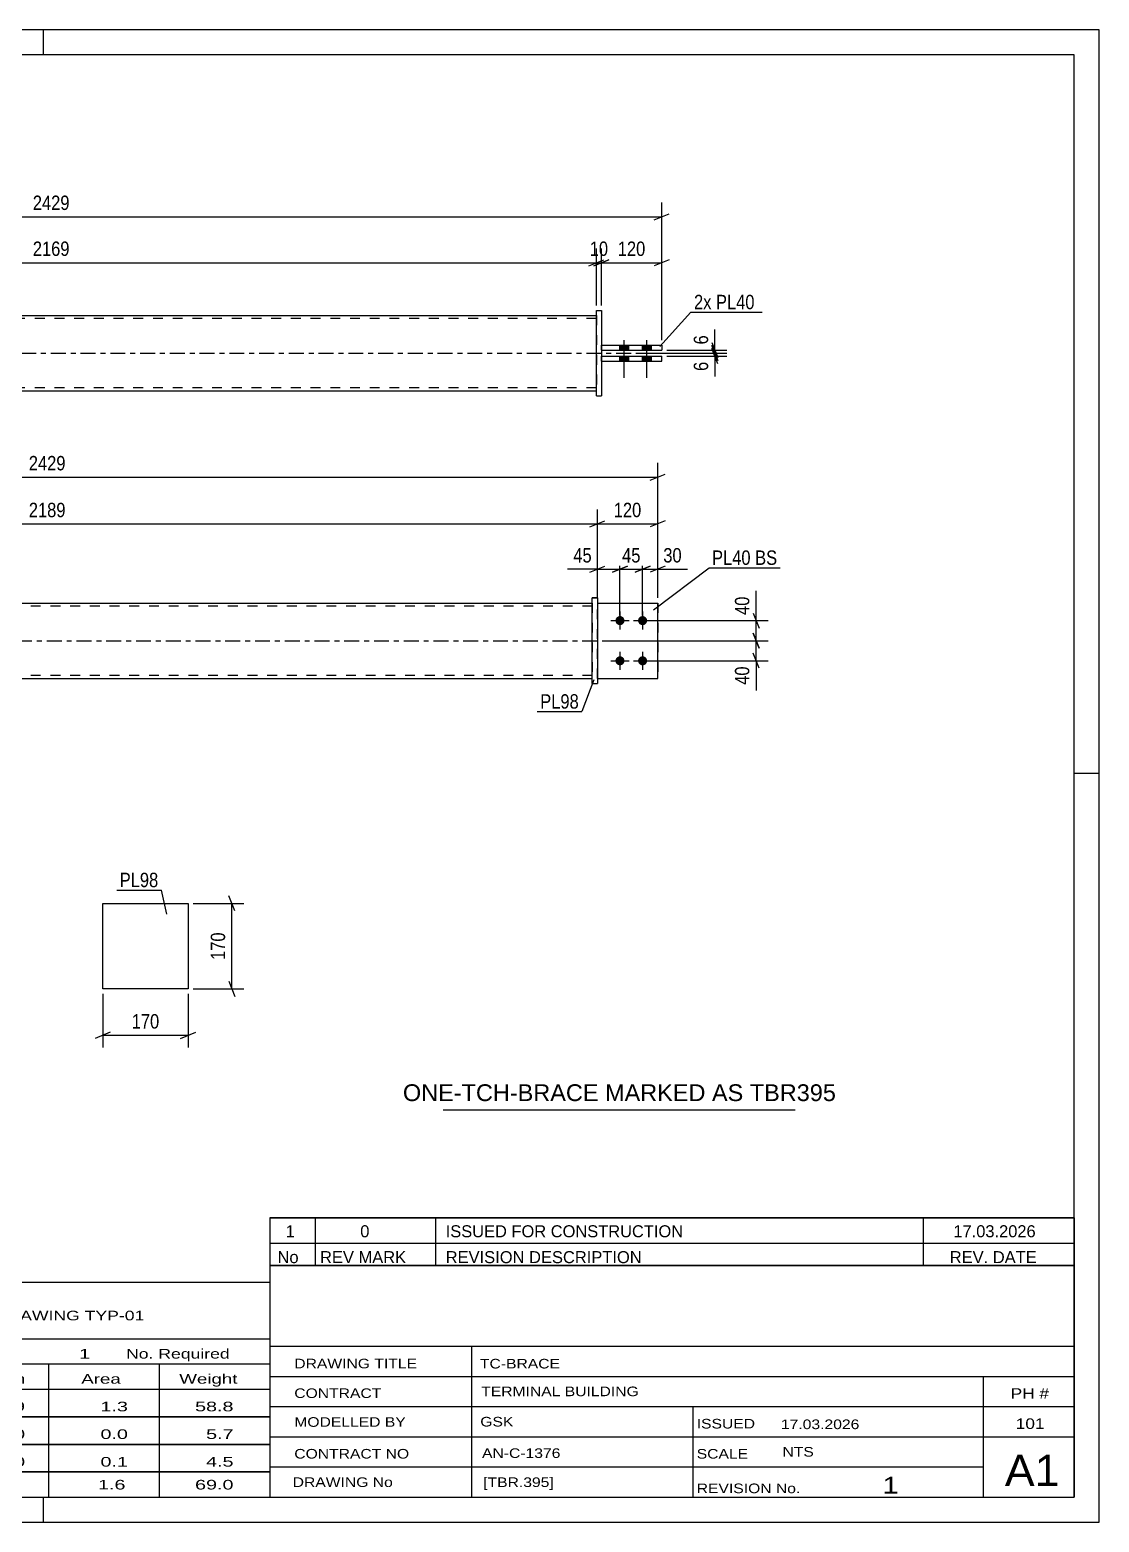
# Model space of a CAD drawing. Header units: millimetres. Extents: x 0 to 420, y 0 to 297.
# Drawn here: x 207.3 to 420, y 0 to 297 of the extents above; entities that cross this region are included whole.
import ezdxf

# ---------------------------------------------------------------- set-up
doc = ezdxf.new("R2010")
doc.units = ezdxf.units.MM
doc.linetypes.add('DXK_LINE_DOT2', pattern=[3.9198, 1.9599, -1.9599])
doc.linetypes.add('DXK_LINE_DOT3', pattern=[5.9187, 2.979, -0.9799, 0.9799, -0.9799])
doc.styles.add('Arial', font='ARIAL.TTF', dxfattribs={"height": 0.2})
doc.styles.add('Arial Narrow', font='ARIALN.TTF', dxfattribs={"height": 0.2})

# ---------------------------------------------------------------- blocks, each defined once
blk = doc.blocks.new('Unknown-580604774-1163')
at = {"color": 5, "linetype": 'Continuous'}
for p, q in [((420, 297), (0, 297)), ((210, 292), (210, 297)), ((420, 0), (420, 297)), ((415, 292), (5, 292)), ((415, 5), (415, 292)), ((420, 149), (415, 149)), ((5, 5), (415, 5)), ((210, 0), (210, 5)), ((0, 0), (420, 0))]:
    blk.add_line(p, q, dxfattribs=at)
blk = doc.blocks.new('Part-580604774-1799 - 1791')
at = {"color": 7, "linetype": 'DXK_LINE_DOT2'}
for p, q in [((320.17, 182.93), (332.17, 182.93)), ((320.17, 167.93), (320.17, 182.93)), ((320.17, 182.93), (332.17, 182.93)), ((332.17, 182.93), (332.17, 182.93)), ((332.17, 182.93), (332.17, 167.93)), ((320.17, 167.93), (320.17, 167.93)), ((320.17, 167.93), (332.17, 167.93)), ((320.17, 167.93), (332.17, 167.93))]:
    blk.add_line(p, q, dxfattribs=at)
blk = doc.blocks.new('Part-580604774-1804 - 1791')
at = {"color": 2, "linetype": 'Continuous'}
for p, q in [((320.17, 182.93), (332.17, 182.93)), ((332.17, 182.93), (332.17, 182.93)), ((332.17, 167.93), (332.17, 182.93)), ((320.17, 167.93), (332.17, 167.93))]:
    blk.add_line(p, q, dxfattribs=at)
at = {"color": 7, "linetype": 'DXK_LINE_DOT2'}
for p, q in [((320.17, 182.93), (332.17, 182.93)), ((320.17, 167.93), (320.17, 182.93)), ((332.17, 182.93), (332.17, 182.93)), ((320.17, 167.93), (320.17, 167.93)), ((320.17, 167.93), (332.17, 167.93))]:
    blk.add_line(p, q, dxfattribs=at)
blk = doc.blocks.new('Part-580604774-1824 - 1791')
at = {"color": 2, "linetype": 'Continuous'}
for p, q in [((320.17, 183.93), (319.17, 183.93)), ((319.17, 166.93), (319.17, 183.93)), ((320.17, 183.93), (320.17, 166.93)), ((319.17, 166.93), (319.17, 166.93)), ((319.17, 166.93), (320.17, 166.93))]:
    blk.add_line(p, q, dxfattribs=at)
at = {"color": 7, "linetype": 'DXK_LINE_DOT2'}
for p, q in [((319.17, 183.93), (319.17, 183.93)), ((319.17, 183.93), (320.17, 183.93)), ((320.17, 183.93), (320.17, 183.93)), ((319.17, 166.93), (320.17, 166.93))]:
    blk.add_line(p, q, dxfattribs=at)
blk = doc.blocks.new('Part-580604774-1829 - 1791')
at = {"color": 2, "linetype": 'Continuous'}
for p, q in [((102.26, 182.93), (319.17, 182.93)), ((102.26, 167.93), (319.17, 167.93))]:
    blk.add_line(p, q, dxfattribs=at)
at = {"color": 7, "linetype": 'DXK_LINE_DOT2'}
for p, q in [((102.26, 167.93), (102.26, 182.93)), ((319.17, 182.33), (102.26, 182.33)), ((319.17, 182.93), (319.17, 167.93)), ((319.17, 168.53), (102.26, 168.53))]:
    blk.add_line(p, q, dxfattribs=at)
at = {"color": 7, "linetype": 'DXK_LINE_DOT3'}
blk.add_line((92.26, 175.43), (329.17, 175.43), dxfattribs=at)
blk = doc.blocks.new('Bolt-580604774-1830 - 1791')
at = {"linetype": 'Continuous'}
for points in [[(324.67, 180.33), (324.86, 180.31), (325.04, 180.25), (325.2, 180.15), (325.34, 180.03), (325.45, 179.88), (325.52, 179.7), (325.56, 179.52), (325.56, 179.33), (325.52, 179.15), (325.45, 178.98), (325.34, 178.82), (325.2, 178.7), (325.04, 178.6), (324.86, 178.55), (324.67, 178.53), (324.48, 178.55), (324.3, 178.6), (324.14, 178.7), (324, 178.82), (323.89, 178.98), (323.81, 179.15), (323.77, 179.33), (323.77, 179.52), (323.81, 179.7), (323.89, 179.88), (324, 180.03), (324.14, 180.15), (324.3, 180.25), (324.48, 180.31)], [(329.17, 180.33), (329.36, 180.31), (329.54, 180.25), (329.7, 180.15), (329.84, 180.03), (329.95, 179.88), (330.02, 179.7), (330.06, 179.52), (330.06, 179.33), (330.02, 179.15), (329.95, 178.98), (329.84, 178.82), (329.7, 178.7), (329.54, 178.6), (329.36, 178.55), (329.17, 178.53), (328.98, 178.55), (328.8, 178.6), (328.64, 178.7), (328.5, 178.82), (328.39, 178.98), (328.31, 179.15), (328.27, 179.33), (328.27, 179.52), (328.31, 179.7), (328.39, 179.88), (328.5, 180.03), (328.64, 180.15), (328.8, 180.25), (328.98, 180.31)], [(324.67, 172.33), (324.86, 172.31), (325.04, 172.25), (325.2, 172.15), (325.34, 172.03), (325.45, 171.88), (325.52, 171.7), (325.56, 171.52), (325.56, 171.33), (325.52, 171.15), (325.45, 170.98), (325.34, 170.82), (325.2, 170.7), (325.04, 170.6), (324.86, 170.55), (324.67, 170.53), (324.48, 170.55), (324.3, 170.6), (324.14, 170.7), (324, 170.82), (323.89, 170.98), (323.81, 171.15), (323.77, 171.33), (323.77, 171.52), (323.81, 171.7), (323.89, 171.88), (324, 172.03), (324.14, 172.15), (324.3, 172.25), (324.48, 172.31)], [(329.17, 172.33), (329.36, 172.31), (329.54, 172.25), (329.7, 172.15), (329.84, 172.03), (329.95, 171.88), (330.02, 171.7), (330.06, 171.52), (330.06, 171.33), (330.02, 171.15), (329.95, 170.98), (329.84, 170.82), (329.7, 170.7), (329.54, 170.6), (329.36, 170.55), (329.17, 170.53), (328.98, 170.55), (328.8, 170.6), (328.64, 170.7), (328.5, 170.82), (328.39, 170.98), (328.31, 171.15), (328.27, 171.33), (328.27, 171.52), (328.31, 171.7), (328.39, 171.88), (328.5, 172.03), (328.64, 172.15), (328.8, 172.25), (328.98, 172.31)]]:
    blk.add_hatch(color=1, dxfattribs=at).paths.add_polyline_path(points)
at = {"color": 1, "linetype": 'Continuous'}
for p, q in [((324.67, 181.23), (324.67, 177.63)), ((329.17, 181.23), (329.17, 177.63)), ((322.87, 179.43), (326.47, 179.43)), ((327.37, 179.43), (330.97, 179.43)), ((324.67, 173.23), (324.67, 169.63)), ((329.17, 173.23), (329.17, 169.63)), ((322.87, 171.43), (326.47, 171.43)), ((327.37, 171.43), (330.97, 171.43))]:
    blk.add_line(p, q, dxfattribs=at)
blk = doc.blocks.new('Part-580604774-2069 - 2063')
at = {"color": 2, "linetype": 'Continuous'}
for p, q in [((320.97, 234.26), (332.97, 234.26)), ((320.97, 233.26), (332.97, 233.26)), ((332.97, 234.26), (332.97, 233.26))]:
    blk.add_line(p, q, dxfattribs=at)
at = {"color": 7, "linetype": 'DXK_LINE_DOT2'}
for p, q in [((320.97, 233.26), (320.97, 234.26)), ((320.97, 234.26), (332.97, 234.26)), ((320.97, 233.26), (332.97, 233.26)), ((332.97, 234.26), (332.97, 234.26))]:
    blk.add_line(p, q, dxfattribs=at)
blk = doc.blocks.new('Part-580604774-2074 - 2063')
at = {"color": 2, "linetype": 'Continuous'}
for p, q in [((320.97, 232.06), (332.97, 232.06)), ((332.97, 231.06), (332.97, 232.06)), ((320.97, 231.06), (332.97, 231.06))]:
    blk.add_line(p, q, dxfattribs=at)
at = {"color": 7, "linetype": 'DXK_LINE_DOT2'}
for p, q in [((320.97, 231.06), (320.97, 232.06)), ((320.97, 232.06), (332.97, 232.06)), ((320.97, 231.06), (332.97, 231.06))]:
    blk.add_line(p, q, dxfattribs=at)
blk = doc.blocks.new('Part-580604774-2091 - 2063')
at = {"color": 2, "linetype": 'Continuous'}
for p, q in [((103.07, 240.16), (319.97, 240.16)), ((103.07, 225.16), (319.97, 225.16))]:
    blk.add_line(p, q, dxfattribs=at)
at = {"color": 7, "linetype": 'DXK_LINE_DOT2'}
for p, q in [((103.07, 240.16), (103.07, 225.16)), ((319.97, 239.56), (103.07, 239.56)), ((319.97, 240.16), (319.97, 225.16)), ((319.97, 225.76), (103.07, 225.76))]:
    blk.add_line(p, q, dxfattribs=at)
at = {"color": 7, "linetype": 'DXK_LINE_DOT3'}
blk.add_line((93.07, 232.66), (329.97, 232.66), dxfattribs=at)
blk = doc.blocks.new('Part-580604774-2086 - 2063')
at = {"color": 2, "linetype": 'Continuous'}
for p, q in [((319.97, 241.16), (319.97, 241.16)), ((319.97, 224.16), (319.97, 241.16)), ((319.97, 241.16), (320.97, 241.16)), ((320.97, 241.16), (320.97, 241.16)), ((320.97, 241.16), (320.97, 224.16)), ((319.97, 224.16), (320.97, 224.16)), ((319.97, 224.16), (319.97, 224.16)), ((320.97, 224.16), (320.97, 224.16))]:
    blk.add_line(p, q, dxfattribs=at)
at = {"color": 7, "linetype": 'DXK_LINE_DOT2'}
for p, q in [((319.97, 241.16), (319.97, 241.16)), ((319.97, 241.16), (320.97, 241.16)), ((319.97, 224.16), (320.97, 224.16))]:
    blk.add_line(p, q, dxfattribs=at)
blk = doc.blocks.new('Bolt-580604774-2092 - 2063')
at = {"linetype": 'Continuous'}
for points in [[(326.37, 234.26), (324.57, 234.26), (324.57, 233.26), (326.37, 233.26)], [(326.37, 234.26), (324.57, 234.26), (324.57, 233.26), (326.37, 233.26)], [(326.37, 232.06), (324.57, 232.06), (324.57, 231.06), (326.37, 231.06)], [(326.37, 232.06), (324.57, 232.06), (324.57, 231.06), (326.37, 231.06)], [(330.87, 234.26), (329.07, 234.26), (329.07, 233.26), (330.87, 233.26)], [(330.87, 234.26), (329.07, 234.26), (329.07, 233.26), (330.87, 233.26)], [(330.87, 232.06), (329.07, 232.06), (329.07, 231.06), (330.87, 231.06)], [(330.87, 232.06), (329.07, 232.06), (329.07, 231.06), (330.87, 231.06)]]:
    blk.add_hatch(color=1, dxfattribs=at).paths.add_polyline_path(points)
at = {"color": 1, "linetype": 'Continuous'}
for p, q in [((325.47, 235.26), (325.47, 227.76)), ((325.47, 235.26), (325.47, 227.76)), ((329.97, 235.26), (329.97, 227.76)), ((329.97, 235.26), (329.97, 227.76)), ((324.57, 234.26), (324.57, 233.26)), ((324.57, 234.26), (324.57, 233.26)), ((324.57, 232.06), (324.57, 231.06)), ((324.57, 232.06), (324.57, 231.06)), ((326.37, 234.26), (326.37, 233.26)), ((326.37, 234.26), (326.37, 233.26)), ((326.37, 232.06), (326.37, 231.06)), ((326.37, 232.06), (326.37, 231.06)), ((329.07, 234.26), (329.07, 233.26)), ((329.07, 234.26), (329.07, 233.26)), ((329.07, 232.06), (329.07, 231.06)), ((329.07, 232.06), (329.07, 231.06)), ((330.87, 234.26), (330.87, 233.26)), ((330.87, 234.26), (330.87, 233.26)), ((330.87, 232.06), (330.87, 231.06)), ((330.87, 232.06), (330.87, 231.06))]:
    blk.add_line(p, q, dxfattribs=at)
blk = doc.blocks.new('Part-580604774-1390 - 1374')
at = {"color": 2, "linetype": 'Continuous'}
for p, q in [((221.77, 106.14), (221.77, 123.14)), ((221.77, 123.14), (238.77, 123.14)), ((238.77, 123.14), (238.77, 106.14)), ((238.77, 106.14), (221.77, 106.14))]:
    blk.add_line(p, q, dxfattribs=at)
blk = doc.blocks.new('StraightDimension-580604774-1948 - 1791')
at = {"color": 7, "linetype": 'Continuous'}
for p, q in [((330.17, 179.43), (354.15, 179.43)), ((351.15, 180.93), (352.35, 177.93)), ((351.75, 175.43), (351.75, 179.43)), ((321.17, 175.43), (354.15, 175.43)), ((352.35, 173.93), (351.15, 176.93))]:
    blk.add_line(p, q, dxfattribs=at)
at = {"color": 0}
blk.add_wipeout([(351, 184.81), (346.8, 184.81), (346.8, 179.95), (351, 179.95)], dxfattribs=at)
at = {"color": 7, "linetype": 'Continuous'}
blk.add_line((351.75, 179.43), (351.75, 185.33), dxfattribs=at)
blk.add_line((351.75, 179.43), (351.75, 185.33), dxfattribs=at)
at = {"color": 3, "style": 'Arial Narrow'}
blk.add_text('40', height=2.863, rotation=90.0002, dxfattribs=at).set_placement((350.4, 180.55))
blk = doc.blocks.new('StraightDimension-580604774-2016 - 1791')
at = {"color": 7, "linetype": 'Continuous'}
for p, q in [((318.67, 189.04), (321.67, 190.24)), ((320.17, 183.93), (320.17, 192.49)), ((326.17, 190.24), (323.17, 189.04)), ((324.67, 180.43), (324.67, 192.49)), ((320.17, 189.64), (324.67, 189.64))]:
    blk.add_line(p, q, dxfattribs=at)
at = {"color": 0}
blk.add_wipeout([(319.64, 190.39), (319.64, 194.59), (314.79, 194.59), (314.79, 190.39)], dxfattribs=at)
at = {"color": 7, "linetype": 'Continuous'}
blk.add_line((320.17, 189.64), (314.26, 189.64), dxfattribs=at)
blk.add_line((320.17, 189.64), (314.26, 189.64), dxfattribs=at)
at = {"color": 3, "style": 'Arial Narrow'}
blk.add_text('45', height=2.863, dxfattribs=at).set_placement((315.39, 190.99))
blk = doc.blocks.new('StraightDimension-580604774-1957 - 1791')
at = {"color": 7, "linetype": 'Continuous'}
for p, q in [((321.17, 175.43), (354.15, 175.43)), ((351.15, 176.93), (352.35, 173.93)), ((351.75, 171.43), (351.75, 175.43)), ((352.35, 169.93), (351.15, 172.93)), ((330.17, 171.43), (354.15, 171.43))]:
    blk.add_line(p, q, dxfattribs=at)
at = {"color": 0}
blk.add_wipeout([(351, 170.9), (346.8, 170.9), (346.8, 166.05), (351, 166.05)], dxfattribs=at)
at = {"color": 7, "linetype": 'Continuous'}
blk.add_line((351.75, 171.43), (351.75, 165.52), dxfattribs=at)
blk.add_line((351.75, 171.43), (351.75, 165.52), dxfattribs=at)
at = {"color": 3, "style": 'Arial Narrow'}
blk.add_text('40', height=2.863, rotation=90.0002, dxfattribs=at).set_placement((350.4, 166.65))
blk = doc.blocks.new('StraightDimension-580604774-1913 - 1791')
at = {"color": 7, "linetype": 'Continuous'}
for p, q in [((102.76, 199.26), (99.76, 198.06)), ((101.26, 176.43), (101.26, 201.51)), ((318.67, 198.06), (321.67, 199.26)), ((320.17, 183.93), (320.17, 201.51)), ((101.26, 198.66), (320.17, 198.66))]:
    blk.add_line(p, q, dxfattribs=at)
at = {"color": 0}
blk.add_wipeout([(214.97, 199.41), (214.97, 203.61), (206.46, 203.61), (206.46, 199.41)], dxfattribs=at)
at = {"color": 3, "style": 'Arial Narrow'}
blk.add_text('2189', height=2.863, dxfattribs=at).set_placement((207.06, 200.01))
blk = doc.blocks.new('StraightDimension-580604774-1928 - 1791')
at = {"color": 7, "linetype": 'Continuous'}
for p, q in [((318.67, 198.06), (321.67, 199.26)), ((320.17, 183.93), (320.17, 201.51)), ((333.67, 199.26), (330.67, 198.06)), ((332.17, 183.93), (332.17, 201.51)), ((320.17, 198.66), (332.17, 198.66))]:
    blk.add_line(p, q, dxfattribs=at)
at = {"color": 0}
blk.add_wipeout([(329.51, 199.41), (329.51, 203.61), (322.83, 203.61), (322.83, 199.41)], dxfattribs=at)
at = {"color": 3, "style": 'Arial Narrow'}
blk.add_text('120', height=2.863, dxfattribs=at).set_placement((323.43, 200.01))
blk = doc.blocks.new('StraightDimension-580604774-1967 - 1791')
at = {"color": 7, "linetype": 'Continuous'}
for p, q in [((90.76, 208.58), (87.76, 207.38)), ((89.26, 183.93), (89.26, 210.83)), ((89.26, 207.98), (332.17, 207.98)), ((330.67, 207.38), (333.67, 208.58)), ((332.17, 183.93), (332.17, 210.83))]:
    blk.add_line(p, q, dxfattribs=at)
at = {"color": 0}
blk.add_wipeout([(214.97, 208.73), (214.97, 212.93), (206.46, 212.93), (206.46, 208.73)], dxfattribs=at)
at = {"color": 3, "style": 'Arial Narrow'}
blk.add_text('2429', height=2.863, dxfattribs=at).set_placement((207.06, 209.33))
blk = doc.blocks.new('StraightDimension-580604774-1987 - 1791')
at = {"color": 7, "linetype": 'Continuous'}
for p, q in [((327.67, 189.04), (330.67, 190.24)), ((329.17, 180.43), (329.17, 192.49)), ((333.67, 190.24), (330.67, 189.04)), ((332.17, 183.93), (332.17, 192.49)), ((329.17, 189.64), (332.17, 189.64))]:
    blk.add_line(p, q, dxfattribs=at)
at = {"color": 0}
blk.add_wipeout([(337.55, 190.39), (337.55, 194.59), (332.69, 194.59), (332.69, 190.39)], dxfattribs=at)
at = {"color": 7, "linetype": 'Continuous'}
blk.add_line((332.17, 189.64), (338.08, 189.64), dxfattribs=at)
blk.add_line((332.17, 189.64), (338.08, 189.64), dxfattribs=at)
at = {"color": 3, "style": 'Arial Narrow'}
blk.add_text('30', height=2.863, dxfattribs=at).set_placement((333.29, 190.99))
blk = doc.blocks.new('StraightDimension-580604774-2003 - 1791')
at = {"color": 7, "linetype": 'Continuous'}
for p, q in [((323.17, 189.04), (326.17, 190.24)), ((324.67, 180.43), (324.67, 192.49)), ((330.67, 190.24), (327.67, 189.04)), ((329.17, 180.43), (329.17, 192.49)), ((324.67, 189.64), (329.17, 189.64))]:
    blk.add_line(p, q, dxfattribs=at)
at = {"color": 0}
blk.add_wipeout([(329.35, 190.39), (329.35, 194.59), (324.49, 194.59), (324.49, 190.39)], dxfattribs=at)
at = {"color": 3, "style": 'Arial Narrow'}
blk.add_text('45', height=2.863, dxfattribs=at).set_placement((325.09, 190.99))
blk = doc.blocks.new('StraightDimension-580604774-2151 - 2063')
at = {"color": 7, "linetype": 'Continuous'}
for p, q in [((319.97, 242.16), (319.97, 253.51)), ((320.97, 242.16), (320.97, 253.51)), ((318.47, 250.06), (321.47, 251.26)), ((322.47, 251.26), (319.47, 250.06)), ((319.97, 250.66), (320.97, 250.66))]:
    blk.add_line(p, q, dxfattribs=at)
at = {"color": 0}
blk.add_wipeout([(322.9, 251.41), (322.9, 255.61), (318.05, 255.61), (318.05, 251.41)], dxfattribs=at)
at = {"color": 3, "style": 'Arial Narrow'}
blk.add_text('10', height=2.863, dxfattribs=at).set_placement((318.65, 252.01))
blk = doc.blocks.new('StraightDimension-580604774-2123 - 2063')
at = {"color": 7, "linetype": 'Continuous'}
for p, q in [((342.96, 234.76), (344.16, 231.76)), ((328.72, 232.66), (345.96, 232.66)), ((333.97, 233.26), (345.96, 233.26)), ((344.16, 231.16), (342.96, 234.16)), ((343.56, 232.66), (343.56, 233.26))]:
    blk.add_line(p, q, dxfattribs=at)
at = {"color": 0}
blk.add_wipeout([(342.81, 236.82), (338.61, 236.82), (338.61, 233.79), (342.81, 233.79)], dxfattribs=at)
at = {"color": 7, "linetype": 'Continuous'}
blk.add_line((343.56, 233.26), (343.56, 237.34), dxfattribs=at)
blk.add_line((343.56, 233.26), (343.56, 237.34), dxfattribs=at)
at = {"color": 3, "style": 'Arial Narrow'}
blk.add_text('6', height=2.86, rotation=90.0002, dxfattribs=at).set_placement((342.21, 234.39))
blk = doc.blocks.new('StraightDimension-580604774-2132 - 2063')
at = {"color": 7, "linetype": 'Continuous'}
for p, q in [((328.72, 232.66), (345.96, 232.66)), ((333.97, 232.06), (345.96, 232.06)), ((342.96, 234.16), (344.16, 231.16)), ((344.16, 230.56), (342.96, 233.56)), ((343.56, 232.06), (343.56, 232.66))]:
    blk.add_line(p, q, dxfattribs=at)
at = {"color": 0}
blk.add_wipeout([(342.81, 231.54), (338.61, 231.54), (338.61, 228.51), (342.81, 228.51)], dxfattribs=at)
at = {"color": 7, "linetype": 'Continuous'}
blk.add_line((343.56, 232.06), (343.56, 227.98), dxfattribs=at)
blk.add_line((343.56, 232.06), (343.56, 227.98), dxfattribs=at)
at = {"color": 3, "style": 'Arial Narrow'}
blk.add_text('6', height=2.86, rotation=90.0002, dxfattribs=at).set_placement((342.21, 229.11))
blk = doc.blocks.new('StraightDimension-580604774-2141 - 2063')
at = {"color": 7, "linetype": 'Continuous'}
for p, q in [((320.97, 242.16), (320.97, 253.51)), ((332.97, 235.26), (332.97, 253.51)), ((319.47, 250.06), (322.47, 251.26)), ((320.97, 250.66), (332.97, 250.66)), ((334.47, 251.26), (331.47, 250.06))]:
    blk.add_line(p, q, dxfattribs=at)
at = {"color": 0}
blk.add_wipeout([(330.32, 251.41), (330.32, 255.61), (323.63, 255.61), (323.63, 251.41)], dxfattribs=at)
at = {"color": 3, "style": 'Arial Narrow'}
blk.add_text('120', height=2.863, dxfattribs=at).set_placement((324.23, 252.01))
blk = doc.blocks.new('StraightDimension-580604774-2161 - 2063')
at = {"color": 7, "linetype": 'Continuous'}
for p, q in [((103.07, 242.16), (103.07, 253.51)), ((319.97, 242.16), (319.97, 253.51)), ((104.57, 251.26), (101.57, 250.06)), ((103.07, 250.66), (319.97, 250.66)), ((318.47, 250.06), (321.47, 251.26))]:
    blk.add_line(p, q, dxfattribs=at)
at = {"color": 0}
blk.add_wipeout([(215.78, 251.41), (215.78, 255.61), (207.26, 255.61), (207.26, 251.41)], dxfattribs=at)
at = {"color": 3, "style": 'Arial Narrow'}
blk.add_text('2169', height=2.863, dxfattribs=at).set_placement((207.86, 252.01))
blk = doc.blocks.new('StraightDimension-580604774-2986 - 2063')
at = {"color": 7, "linetype": 'Continuous'}
for p, q in [((90.07, 235.26), (90.07, 262.65)), ((332.97, 235.26), (332.97, 262.65)), ((91.57, 260.4), (88.57, 259.2)), ((90.07, 259.8), (332.97, 259.8)), ((331.47, 259.2), (334.47, 260.4))]:
    blk.add_line(p, q, dxfattribs=at)
at = {"color": 0}
blk.add_wipeout([(215.78, 260.55), (215.78, 264.75), (207.26, 264.75), (207.26, 260.55)], dxfattribs=at)
at = {"color": 3, "style": 'Arial Narrow'}
blk.add_text('2429', height=2.863, dxfattribs=at).set_placement((207.86, 261.15))
blk = doc.blocks.new('StraightDimension-580604774-1392 - 1374')
at = {"color": 7, "linetype": 'Continuous'}
for p, q in [((221.77, 105.14), (221.77, 94.49)), ((238.77, 105.14), (238.77, 94.49)), ((223.27, 97.49), (220.27, 96.29)), ((221.77, 96.89), (238.77, 96.89)), ((237.27, 96.29), (240.27, 97.49))]:
    blk.add_line(p, q, dxfattribs=at)
at = {"color": 0}
blk.add_wipeout([(233.61, 97.64), (233.61, 101.84), (226.93, 101.84), (226.93, 97.64)], dxfattribs=at)
at = {"color": 3, "style": 'Arial Narrow'}
blk.add_text('170', height=2.863, dxfattribs=at).set_placement((227.53, 98.24))
blk = doc.blocks.new('StraightDimension-580604774-1397 - 1374')
at = {"color": 7, "linetype": 'Continuous'}
for p, q in [((239.77, 123.14), (249.87, 123.14)), ((248.07, 121.64), (246.87, 124.64)), ((247.47, 106.14), (247.47, 123.14)), ((246.87, 107.64), (248.07, 104.64)), ((239.77, 106.14), (249.87, 106.14))]:
    blk.add_line(p, q, dxfattribs=at)
at = {"color": 0}
blk.add_wipeout([(246.72, 117.98), (242.52, 117.98), (242.52, 111.29), (246.72, 111.29)], dxfattribs=at)
at = {"color": 3, "style": 'Arial Narrow'}
blk.add_text('170', height=2.863, rotation=90.0002, dxfattribs=at).set_placement((246.12, 111.89))
blk = doc.blocks.new('Unknown-580604774-3574')
at = {"color": 7, "linetype": 'Continuous'}
for p, q in [((255, 51.05), (255, 5)), ((255, 51.05), (415, 51.05)), ((415, 51), (415, 5)), ((255, 35), (415, 35)), ((295.14, 35), (295.14, 5)), ((255, 29), (415, 29)), ((397, 5.05), (397, 29.05)), ((255, 23), (415, 23)), ((339.14, 23), (339.14, 5)), ((255, 17), (415, 17)), ((255, 11), (397, 11)), ((255, 5), (415, 5))]:
    blk.add_line(p, q, dxfattribs=at)
at = {"color": 7, "style": 'Arial Narrow'}
for s, height, width, p in [('DRAWING TITLE', 1.9089, 1.425378, (259.88, 30.61)), ('TC-BRACE', 1.909, 1.425378, (296.81, 30.59)), ('TERMINAL BUILDING', 1.9089, 1.425378, (297.06, 25.07)), ('CONTRACT', 1.909, 1.425378, (259.88, 24.71)), ('MODELLED BY', 1.9089, 1.425378, (259.88, 18.98)), ('GSK', 1.909, 1.425378, (296.88, 19.04)), ('ISSUED', 1.909, 1.425378, (339.94, 18.64)), ('17.03.2026', 1.909, 1.425378, (356.69, 18.52)), ('CONTRACT NO', 1.9089, 1.425378, (259.88, 12.66)), ('AN-C-1376', 1.909, 1.425378, (297.23, 12.78)), ('SCALE', 1.909, 1.425378, (339.94, 12.65)), ('A1', 6.204, 1.25, (401.24, 7.2)), ('DRAWING No', 1.909, 1.425378, (259.56, 7)), ('[TBR.395]', 1.909, 1.425378, (297.46, 6.99)), ('1', 3.34, 1.5, (376.91, 5.68)), ('REVISION No.', 1.9089, 1.425378, (339.94, 5.77))]:
    blk.add_text(s, height=height, dxfattribs=dict(at, width=width)).set_placement(p)
at = {"color": 7, "linetype": 'Continuous', "style": 'Arial Narrow'}
for s, height, width, p in [('PH #', 2.1, 1.42538, (402.4, 24.55)), ('101', 2.1, 1.42538, (403.41, 18.55)), ('NTS', 1.909, 1.425378, (357, 13.05))]:
    blk.add_text(s, height=height, dxfattribs=dict(at, width=width)).set_placement(p)
blk = doc.blocks.new('Unknown-580604774-3575')
at = {"color": 7, "linetype": 'Continuous'}
for p, q in [((255, 60.55), (415, 60.55)), ((415, 60.55), (255, 60.55)), ((255, 60.55), (255, 55.55)), ((264, 60.55), (264, 55.55)), ((288, 60.55), (288, 55.55)), ((385, 60.55), (385, 55.55)), ((415, 60.55), (415, 55.55)), ((255, 55.55), (415, 55.55)), ((255, 55.55), (255, 51.05)), ((255, 55.55), (415, 55.55)), ((264, 55.55), (264, 51.05)), ((288, 55.55), (288, 51.05)), ((385, 55.55), (385, 51.05)), ((415, 55.55), (415, 51.05)), ((415, 51.05), (255, 51.05))]:
    blk.add_line(p, q, dxfattribs=at)
at = {"color": 7, "linetype": 'Continuous', "style": 'Arial Narrow'}
for s, height, width, p in [('1', 2.39, 1.196471, (258.16, 56.7)), ('0', 2.39, 1.196471, (273, 56.7)), ('ISSUED FOR CONSTRUCTION', 2.3861, 1.196471, (290, 56.7)), ('17.03.2026', 2.386, 1.196471, (391, 56.7)), ('No', 2.386, 1.2, (256.54, 51.55)), ('REV MARK', 2.386, 1.2, (265, 51.55)), ('REVISION DESCRIPTION', 2.3861, 1.2, (290, 51.55)), ('REV. DATE', 2.386, 1.2, (390.28, 51.55))]:
    blk.add_text(s, height=height, dxfattribs=dict(at, width=width)).set_placement(p)
blk = doc.blocks.new('Unknown-580604774-3576')
at = {"color": 7, "linetype": 'Continuous'}
for p, q in [((95, 47.75), (255, 47.75)), ((95, 36.5), (95, 47.75)), ((255, 47.75), (255, 36.5)), ((95, 36.5), (255, 36.5)), ((95, 36.5), (95, 31.5)), ((255, 36.5), (255, 31.5)), ((95, 31.5), (255, 31.5)), ((95, 31.5), (95, 26.5)), ((119, 31.5), (119, 26.5)), ((154.5, 31.5), (154.5, 26.5)), ((180.5, 31.5), (180.5, 26.5)), ((193.5, 31.5), (193.5, 26.5)), ((211, 31.5), (211, 26.5)), ((233, 31.5), (233, 26.5)), ((255, 31.5), (255, 26.5)), ((95, 26.5), (255, 26.5)), ((95, 26.45), (95, 21.05)), ((95, 26.45), (255, 26.45)), ((119, 26.5), (119, 21)), ((154.5, 26.5), (154.5, 21)), ((180.5, 26.5), (180.5, 21)), ((193.5, 26.5), (193.5, 21)), ((211, 26.5), (211, 21)), ((233, 26.5), (233, 21)), ((255, 26.45), (255, 21.05)), ((95, 21.05), (255, 21.05)), ((95, 20.95), (95, 15.55)), ((95, 20.95), (255, 20.95)), ((119, 21), (119, 15.5)), ((154.5, 21), (154.5, 15.5)), ((180.5, 21), (180.5, 15.5)), ((193.5, 21), (193.5, 15.5)), ((211, 21), (211, 15.5)), ((233, 21), (233, 15.5)), ((255, 20.95), (255, 15.55)), ((95, 15.55), (255, 15.55)), ((95, 15.45), (95, 10.05)), ((95, 15.45), (255, 15.45)), ((119, 15.5), (119, 10)), ((154.5, 15.5), (154.5, 10)), ((180.5, 15.5), (180.5, 10)), ((193.5, 15.5), (193.5, 10)), ((211, 15.5), (211, 10)), ((233, 15.5), (233, 10)), ((255, 15.45), (255, 10.05)), ((95, 10.05), (255, 10.05)), ((95, 10), (255, 10)), ((95, 10), (95, 5)), ((211, 10), (211, 5)), ((233, 10), (233, 5)), ((255, 10), (255, 5)), ((95, 5), (255, 5))]:
    blk.add_line(p, q, dxfattribs=at)
at = {"color": 7, "style": 'Arial Narrow'}
for s, height, width, p in [('GENERAL NOTES & WELD DETAILS :', 2.8633, 1.4, (96.15, 40.06)), ('REFER TYP DRAWING TYP-01', 1.9089, 1.6, (179.7, 40.16)), ("MATERIAL LIST FOR ASSEMBLY MK'D", 1.9089, 1.6, (96.15, 32.56)), ('TBR395', 1.909, 1.794707, (187.59, 32.47)), ('1', 1.91, 1.794707, (217.08, 32.56)), ('No. Required', 1.9089, 1.6, (226.41, 32.56)), ('Mark', 1.909, 1.7, (96.34, 27.5)), ('Profile', 1.909, 1.7, (129.41, 27.5)), ('Material', 1.909, 1.7, (159.54, 27.56)), ('No.', 1.909, 1.7, (184.5, 27.56)), ('Length', 1.909, 1.7, (195, 27.56)), ('Area', 1.909, 1.7, (217.5, 27.56)), ('Weight', 1.909, 1.7, (237, 27.56))]:
    blk.add_text(s, height=height, dxfattribs=dict(at, width=width)).set_placement(p)
at = {"color": 7, "linetype": 'Continuous', "style": 'Arial Narrow'}
for s, height, width, p in [('TBR395', 1.909, 1.794707, (96.5, 22.06)), ('SHS150*6', 1.909, 1.794707, (121, 22.06)), ('E350', 1.909, 1.794707, (160.74, 22.06)), ('1', 1.91, 1.794707, (184.86, 22.06)), ('2169', 1.909, 1.794707, (197.58, 22.06)), ('1.3', 1.909, 1.794707, (221.32, 22.06)), ('58.8', 1.909, 1.794707, (240.14, 22.06)), ('PL40', 1.909, 1.794707, (96.5, 16.56)), ('PL10*120', 1.909, 1.794707, (121, 16.56)), ('E350', 1.909, 1.794707, (160.74, 16.56)), ('4', 1.91, 1.794707, (184.86, 16.56)), ('150', 1.909, 1.794707, (199.77, 16.56)), ('0.0', 1.909, 1.794707, (221.32, 16.56)), ('5.7', 1.909, 1.794707, (242.33, 16.56)), ('PL98', 1.909, 1.794707, (96.5, 11.06)), ('PL10*170', 1.909, 1.794707, (121, 11.06)), ('E350', 1.909, 1.794707, (160.74, 11.06)), ('2', 1.91, 1.794707, (184.86, 11.06)), ('170', 1.909, 1.794707, (199.77, 11.06)), ('0.1', 1.909, 1.794707, (221.32, 11.06)), ('4.5', 1.909, 1.794707, (242.33, 11.06)), ('Total', 1.909, 1.7, (197.33, 6.5)), ('1.6', 1.909, 1.794707, (220.83, 6.5)), ('69.0', 1.909, 1.794707, (240.14, 6.5))]:
    blk.add_text(s, height=height, dxfattribs=dict(at, width=width)).set_placement(p)
blk = doc.blocks.new('Unknown-580604774-3577')
at = {"color": 7, "linetype": 'Continuous'}
blk.add_line((289.5, 82.05), (359.5, 82.05), dxfattribs=at)
at = {"color": 7, "style": 'Arial'}
blk.add_text('ONE-TCH-BRACE MARKED AS TBR395', height=3.3428, dxfattribs=at).set_placement((281.49, 83.8))
blk = doc.blocks.new('Mark-580604774-1820 - 1791')
at = {"color": 0}
blk.add_wipeout([(316.49, 161.91), (316.49, 164.91), (308.81, 164.91), (308.81, 161.91)], dxfattribs=at)
blk.add_wipeout([(316.49, 161.91), (316.49, 164.91), (308.81, 164.91), (308.81, 161.91)], dxfattribs=at)
at = {"color": 30, "linetype": 'Continuous'}
for p in [(319.47, 167.62), (308.21, 161.31)]:
    blk.add_line(p, (317.09, 161.31), dxfattribs=at)
at = {"color": 3, "style": 'Arial Narrow'}
blk.add_text('PL98', height=2.863, dxfattribs=at).set_placement((308.81, 161.91))
blk = doc.blocks.new('MarkSet-580604774-2054 - 1791')
at = {"color": 0}
blk.add_wipeout([(350.66, 190.52), (350.66, 193.52), (342.99, 193.52), (342.99, 190.52)], dxfattribs=at)
blk.add_wipeout([(350.66, 190.52), (350.66, 193.52), (342.99, 193.52), (342.99, 190.52)], dxfattribs=at)
at = {"color": 30, "linetype": 'Continuous'}
blk.add_line((331.33, 181.56), (342.39, 189.92), dxfattribs=at)
at = {"color": 0}
blk.add_wipeout([(355.95, 190.52), (355.95, 193.52), (351.56, 193.52), (351.56, 190.52)], dxfattribs=at)
blk.add_wipeout([(355.95, 190.52), (355.95, 193.52), (351.56, 193.52), (351.56, 190.52)], dxfattribs=at)
at = {"color": 30, "linetype": 'Continuous'}
blk.add_line((342.39, 189.92), (356.55, 189.92), dxfattribs=at)
at = {"color": 3, "style": 'Arial Narrow'}
for s, p in [('PL40', (342.99, 190.52)), ('BS', (351.56, 190.52))]:
    blk.add_text(s, height=2.863, dxfattribs=at).set_placement(p)
blk = doc.blocks.new('MarkSet-580604774-2241 - 2063')
at = {"color": 0}
blk.add_wipeout([(342.87, 241.4), (342.87, 244.4), (339.4, 244.4), (339.4, 241.4)], dxfattribs=at)
blk.add_wipeout([(342.87, 241.4), (342.87, 244.4), (339.4, 244.4), (339.4, 241.4)], dxfattribs=at)
at = {"color": 30, "linetype": 'Continuous'}
blk.add_line((332.59, 233.99), (338.8, 240.8), dxfattribs=at)
at = {"color": 0}
blk.add_wipeout([(351.44, 241.4), (351.44, 244.4), (343.77, 244.4), (343.77, 241.4)], dxfattribs=at)
blk.add_wipeout([(351.44, 241.4), (351.44, 244.4), (343.77, 244.4), (343.77, 241.4)], dxfattribs=at)
at = {"color": 30, "linetype": 'Continuous'}
blk.add_line((338.8, 240.8), (352.94, 240.8), dxfattribs=at)
at = {"color": 3, "style": 'Arial Narrow'}
for s, p in [('2x', (339.4, 241.4)), ('PL40', (343.77, 241.4))]:
    blk.add_text(s, height=2.863, dxfattribs=at).set_placement(p)
blk = doc.blocks.new('Mark-580604774-1386 - 1374')
at = {"color": 0}
blk.add_wipeout([(232.83, 126.38), (232.83, 129.38), (225.15, 129.38), (225.15, 126.38)], dxfattribs=at)
blk.add_wipeout([(232.83, 126.38), (232.83, 129.38), (225.15, 129.38), (225.15, 126.38)], dxfattribs=at)
at = {"color": 30, "linetype": 'Continuous'}
for p in [(224.55, 125.78), (234.54, 121)]:
    blk.add_line(p, (233.43, 125.78), dxfattribs=at)
at = {"color": 3, "style": 'Arial Narrow'}
blk.add_text('PL98', height=2.863, dxfattribs=at).set_placement((225.15, 126.38))

msp = doc.modelspace()

# ---------------------------------------------------------------- block references
for name in ['Unknown-580604774-1163', 'Part-580604774-2086 - 2063', 'Part-580604774-2091 - 2063', 'Bolt-580604774-2092 - 2063', 'Part-580604774-2069 - 2063', 'Part-580604774-2074 - 2063', 'Part-580604774-1829 - 1791', 'Part-580604774-1824 - 1791', 'Part-580604774-1799 - 1791', 'Part-580604774-1804 - 1791', 'Bolt-580604774-1830 - 1791', 'Part-580604774-1390 - 1374', 'Unknown-580604774-3577', 'Unknown-580604774-3575', 'Unknown-580604774-3574', 'Unknown-580604774-3576']:
    msp.add_blockref(name, (0, 0))

# ---------------------------------------------------------------- next in the draw order: block references
for name in ['StraightDimension-580604774-2151 - 2063', 'StraightDimension-580604774-2123 - 2063', 'StraightDimension-580604774-1948 - 1791', 'Mark-580604774-1820 - 1791', 'Mark-580604774-1386 - 1374', 'StraightDimension-580604774-1392 - 1374']:
    msp.add_blockref(name, (0, 0))

# ---------------------------------------------------------------- next in the draw order: block references
for name in ['StraightDimension-580604774-2132 - 2063', 'StraightDimension-580604774-2016 - 1791', 'StraightDimension-580604774-1957 - 1791', 'StraightDimension-580604774-1397 - 1374']:
    msp.add_blockref(name, (0, 0))

# ---------------------------------------------------------------- next in the draw order: block references
for name in ['StraightDimension-580604774-2141 - 2063', 'StraightDimension-580604774-1913 - 1791']:
    msp.add_blockref(name, (0, 0))

# ---------------------------------------------------------------- next in the draw order: block references
for name in ['StraightDimension-580604774-2161 - 2063', 'StraightDimension-580604774-1928 - 1791']:
    msp.add_blockref(name, (0, 0))

# ---------------------------------------------------------------- next in the draw order: block references
for name in ['StraightDimension-580604774-2986 - 2063', 'StraightDimension-580604774-1967 - 1791']:
    msp.add_blockref(name, (0, 0))

# ---------------------------------------------------------------- next in the draw order: block references
for name in ['MarkSet-580604774-2241 - 2063', 'StraightDimension-580604774-1987 - 1791']:
    msp.add_blockref(name, (0, 0))

# ---------------------------------------------------------------- next in the draw order: block references
msp.add_blockref('StraightDimension-580604774-2003 - 1791', (0, 0))

# ---------------------------------------------------------------- next in the draw order: block references
msp.add_blockref('MarkSet-580604774-2054 - 1791', (0, 0))

doc.saveas('drawing.dxf')
